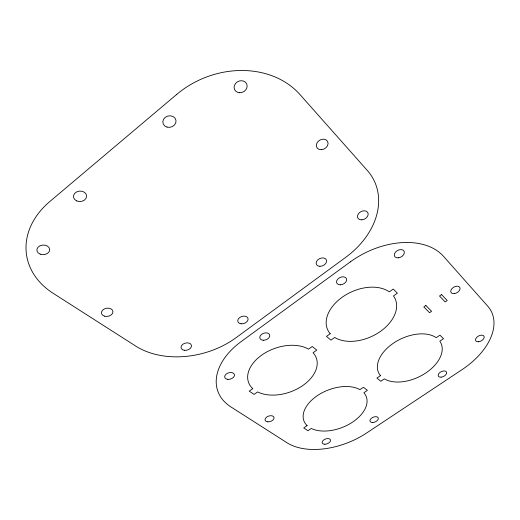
<?xml version="1.0" encoding="UTF-8"?>
<svg xmlns="http://www.w3.org/2000/svg" width="520" height="520" viewBox="0 0 520 520"><rect width="100%" height="100%" fill="white"/><g stroke="black" fill="none" stroke-linecap="round" stroke-linejoin="round"><path stroke-width="0.78" d="M176.755 94.374L49.758 201.584A83.401 63.564 -8.3 0 0 53.151 293.306L135.694 346.06A75.264 53.67 -14.9 0 0 236.08 337.682L345.703 257.342A78.202 58.819 -24.9 0 0 367.263 170.397L299.923 94.497A85.865 71.201 -21.6 0 0 176.755 94.374M350.376 261.853L241.286 341.484A66.703 42.874 -19.7 0 0 230.841 406.868L286.962 442.735A61.88 36.979 -21.5 0 0 366.594 433.01L462.085 369.616A64.597 39.429 -26.9 0 0 487.767 306.215L443.488 256.308A69.602 46.118 -26.5 0 0 350.376 261.853M252.779 388.642L249.223 391.163L254.072 394.426L257.608 391.931A36.017 23.12 -19.7 0 0 303.056 385.346A36.017 23.12 -19.7 0 0 313.079 352.742L316.778 350.129L312.214 346.502L308.503 349.135A36.017 23.12 -19.7 0 0 261.742 355.095A36.017 23.12 -19.7 0 0 252.779 388.642M330.233 333.729L326.469 336.394L330.961 340.106L334.704 337.46A37.128 24.466 -24.7 0 0 380.38 331.442A37.128 24.466 -24.7 0 0 393.478 295.932L397.397 293.169L393.231 289.055L389.298 291.85A37.128 24.466 -24.7 0 0 342.342 297.128A37.128 24.466 -24.7 0 0 330.233 333.729M425.861 305.507L423.82 306.923L429.559 312.702L431.581 311.305L425.861 305.507M441.584 294.574L439.524 296.01L445.146 301.925L447.194 300.508L441.584 294.574M307.106 425.62L303.732 427.915L307.925 430.742L311.285 428.46A33.456 19.994 -21.5 0 0 352.918 421.876A33.456 19.994 -21.5 0 0 363.87 392.756L367.374 390.377L363.435 387.25L359.925 389.643A33.456 19.994 -21.5 0 0 317.219 395.74A33.456 19.994 -21.5 0 0 307.106 425.62M380.478 375.642L376.916 378.066L380.79 381.264L384.332 378.865A34.515 21.014 -25.5 0 0 426.127 372.743A34.515 21.014 -25.5 0 0 439.822 341.185L443.515 338.676L439.933 335.147L436.222 337.668A34.515 21.014 -25.5 0 0 393.393 343.207A34.515 21.014 -25.5 0 0 380.478 375.642M184.269 350.291A5.337 3.621 -14.6 0 0 191.444 345.397A5.337 3.621 -14.6 0 0 183.027 344.136A5.337 3.621 -14.6 0 0 184.269 350.291M241.092 323.804A5.33 3.679 -18.2 0 0 248.04 318.519A5.33 3.679 -18.2 0 0 239.629 317.59A5.33 3.679 -18.2 0 0 241.092 323.804M319.911 266.312A5.479 3.906 -24.3 0 0 326.463 260.091A5.479 3.906 -24.3 0 0 317.733 259.896A5.479 3.906 -24.3 0 0 319.911 266.312M361.887 219.843A5.694 4.141 -28.6 0 0 367.868 212.693A5.694 4.141 -28.6 0 0 358.696 213.421A5.694 4.141 -28.6 0 0 361.887 219.843M239.668 92.729A6.695 5.824 -26.6 0 0 246.681 83.889A6.695 5.824 -26.6 0 0 235.489 83.544A6.695 5.824 -26.6 0 0 239.668 92.729M167.005 127.108A6.669 5.746 -13.8 0 0 175.975 120.322A6.669 5.746 -13.8 0 0 165.302 117.299A6.669 5.746 -13.8 0 0 167.005 127.108M321.36 149.695A6.201 4.921 -30.2 0 0 327.659 141.518A6.201 4.921 -30.2 0 0 317.525 142.077A6.201 4.921 -30.2 0 0 321.36 149.695M76.772 200.941A6.578 5.239 -4.2 0 0 86.612 196.118A6.578 5.239 -4.2 0 0 76.739 191.861A6.578 5.239 -4.2 0 0 76.772 200.941M104.578 316.18A5.798 4.108 -9.3 0 0 112.938 311.591A5.798 4.108 -9.3 0 0 104.039 309.069A5.798 4.108 -9.3 0 0 104.578 316.18M40.229 254.163A6.422 4.81 -3.2 0 0 49.693 249.561A6.422 4.81 -3.2 0 0 39.91 245.837A6.422 4.81 -3.2 0 0 40.229 254.163M478.666 341.763A4.726 2.795 -28.4 0 0 484.075 336.369A4.726 2.795 -28.4 0 0 476.794 337.279A4.726 2.795 -28.4 0 0 478.666 341.763M398.288 257.842A5.388 3.692 -28.6 0 0 404.105 251.264A5.388 3.692 -28.6 0 0 395.538 252.057A5.388 3.692 -28.6 0 0 398.288 257.842M454.558 293.586A5.07 3.218 -29.4 0 0 459.823 287.423A5.07 3.218 -29.4 0 0 451.828 288.73A5.07 3.218 -29.4 0 0 454.558 293.586M324.857 444.249A4.413 2.542 -20.7 0 0 330.499 439.959A4.413 2.542 -20.7 0 0 323.635 440.018A4.413 2.542 -20.7 0 0 324.857 444.249M372.781 422.5A4.433 2.561 -22.8 0 0 378.241 417.957A4.433 2.561 -22.8 0 0 371.339 418.301A4.433 2.561 -22.8 0 0 372.781 422.5M441.103 377.163A4.57 2.672 -26.2 0 0 446.582 372.197A4.57 2.672 -26.2 0 0 439.55 372.781A4.57 2.672 -26.2 0 0 441.103 377.163M340.457 284.824A5.33 3.679 -24.8 0 0 346.457 278.616A5.33 3.679 -24.8 0 0 337.883 278.986A5.33 3.679 -24.8 0 0 340.457 284.824M263.244 340.249A5.174 3.484 -19.3 0 0 269.659 334.887A5.174 3.484 -19.3 0 0 261.372 334.516A5.174 3.484 -19.3 0 0 263.244 340.249M267.846 421.85A4.687 2.847 -18.6 0 0 274.021 417.443A4.687 2.847 -18.6 0 0 266.728 417.034A4.687 2.847 -18.6 0 0 267.846 421.85M227.91 379.379A5.044 3.27 -16.9 0 0 234.429 374.537A5.044 3.27 -16.9 0 0 226.428 373.906A5.044 3.27 -16.9 0 0 227.91 379.379"/></g></svg>
